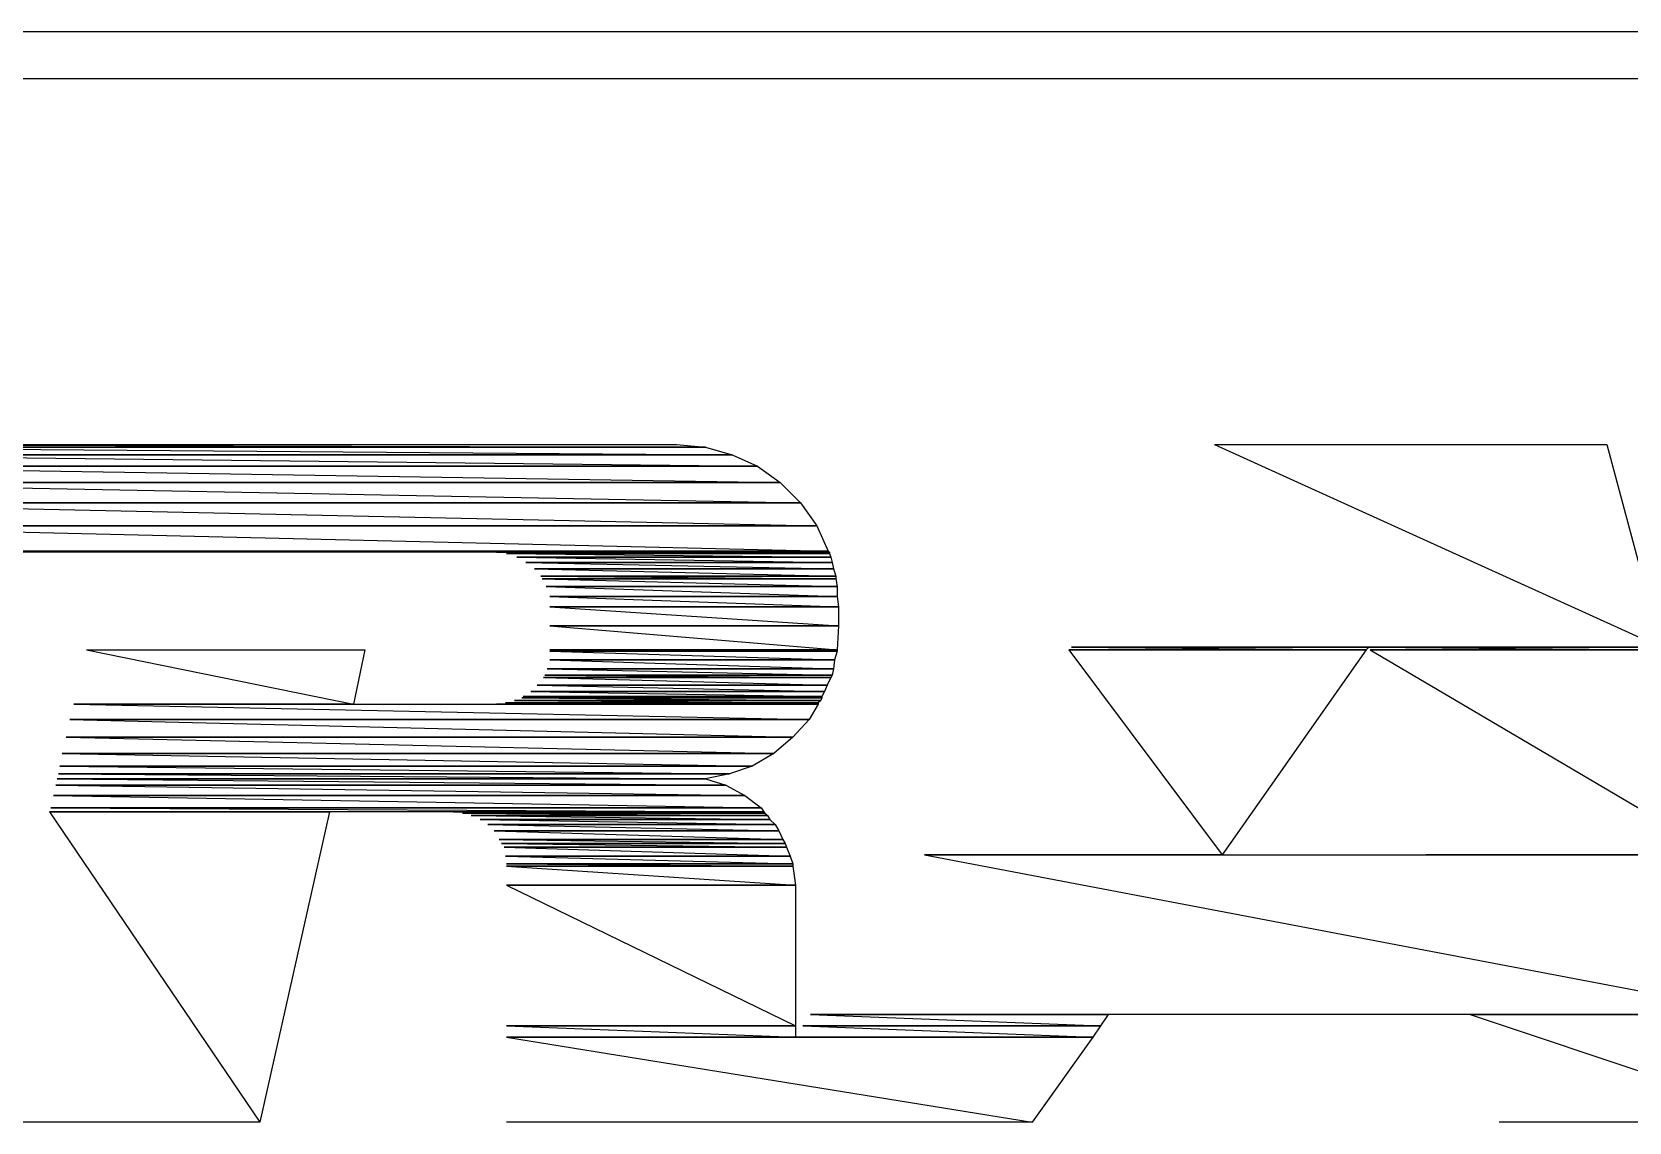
# Model space of a CAD drawing. Header units: millimetres. Extents: x 14 to 201, y 16 to 268.
# Drawn here: x 110.68 to 137.38, y 34.01 to 52.24 of the extents above; entities that cross this region are included whole.
import ezdxf

# ---------------------------------------------------------------- set-up
doc = ezdxf.new("R2010")
doc.units = ezdxf.units.MM
doc.layers.get('0').update_dxf_attribs({"linetype": 'CONTINUOUS'})

msp = doc.modelspace()

# ---------------------------------------------------------------- linework, layer by layer
at = {"color": 0}
for p, q in [((198.121, 52.2386), (17.0174, 52.2386)), ((149.648, 51.4558), (16.214, 51.4558)), ((122.386, 45.1693), (106.109, 45.1693)), ((106.109, 45.1693), (122.809, 44.9792)), ((106.109, 45.1693), (122.386, 45.1693)), ((106.15, 45.339), (121.941, 45.296)), ((106.15, 45.339), (121.455, 45.339)), ((121.941, 45.296), (106.15, 45.296)), ((106.15, 45.296), (122.386, 45.1693)), ((106.15, 45.296), (121.941, 45.296)), ((121.455, 45.339), (121.941, 45.296)), ((121.941, 45.296), (122.386, 45.1693)), ((122.386, 45.1693), (122.809, 44.9792)), ((130.451, 45.339), (137.922, 41.953)), ((130.451, 45.339), (137.011, 45.339)), ((137.011, 45.339), (137.922, 41.953)), ((122.809, 44.9792), (106.066, 44.9792)), ((106.066, 44.9792), (123.19, 44.7036)), ((106.066, 44.9792), (122.809, 44.9792)), ((122.809, 44.9792), (123.19, 44.7036)), ((123.19, 44.7036), (106.003, 44.7036)), ((106.003, 44.7036), (123.529, 44.366)), ((106.003, 44.7036), (123.19, 44.7036)), ((123.19, 44.7036), (123.529, 44.366)), ((123.529, 44.366), (105.94, 44.366)), ((105.94, 44.366), (123.804, 43.9843)), ((105.94, 44.366), (123.529, 44.366)), ((123.529, 44.366), (123.804, 43.9843)), ((123.804, 43.9843), (105.854, 43.9843)), ((105.854, 43.9843), (123.994, 43.561)), ((105.854, 43.9843), (123.804, 43.9843)), ((123.804, 43.9843), (123.994, 43.561)), ((123.994, 43.561), (105.749, 43.561)), ((105.749, 43.561), (124.015, 43.5405)), ((105.749, 43.561), (123.994, 43.561)), ((124.015, 43.5405), (105.749, 43.5405)), ((118.449, 43.5405), (124.015, 43.5183)), ((118.449, 43.5405), (124.015, 43.5405)), ((123.994, 43.561), (124.015, 43.5405)), ((124.015, 43.5405), (124.015, 43.5183)), ((124.015, 43.5183), (118.617, 43.5183)), ((118.617, 43.5183), (124.037, 43.4552)), ((118.617, 43.5183), (124.015, 43.5183)), ((124.037, 43.4552), (118.787, 43.4552)), ((118.787, 43.4552), (124.058, 43.3709)), ((118.787, 43.4552), (124.037, 43.4552)), ((124.058, 43.3709), (118.936, 43.3709)), ((118.936, 43.3709), (124.079, 43.265)), ((118.936, 43.3709), (124.058, 43.3709)), ((124.079, 43.265), (119.083, 43.265)), ((119.083, 43.265), (124.121, 43.138)), ((119.083, 43.265), (124.079, 43.265)), ((124.015, 43.5183), (124.037, 43.4552)), ((124.037, 43.4552), (124.058, 43.3709)), ((124.058, 43.3709), (124.079, 43.265)), ((124.079, 43.265), (124.121, 43.138)), ((124.121, 43.138), (119.189, 43.138)), ((119.189, 43.138), (124.121, 43.0953)), ((119.189, 43.138), (124.121, 43.138)), ((124.121, 43.0953), (119.211, 43.0953)), ((119.211, 43.0953), (124.142, 42.9687)), ((119.211, 43.0953), (124.121, 43.0953)), ((124.121, 43.138), (124.121, 43.0953)), ((124.121, 43.0953), (124.142, 42.9687)), ((124.142, 42.9687), (119.275, 42.9687)), ((119.275, 42.9687), (124.142, 42.799)), ((119.275, 42.9687), (124.142, 42.9687)), ((124.142, 42.799), (119.338, 42.799)), ((119.338, 42.799), (124.164, 42.6297)), ((119.338, 42.799), (124.142, 42.799)), ((124.142, 42.9687), (124.142, 42.799)), ((124.142, 42.799), (124.164, 42.6297)), ((124.164, 42.6297), (119.338, 42.6297)), ((119.338, 42.6297), (124.164, 42.3125)), ((119.338, 42.6297), (124.164, 42.6297)), ((124.164, 42.6297), (124.164, 42.3125)), ((124.164, 42.3125), (119.338, 42.3125)), ((119.338, 42.3125), (124.142, 41.9104)), ((119.338, 42.3125), (124.164, 42.3125)), ((124.164, 42.3125), (124.142, 41.9104)), ((137.922, 41.953), (128.058, 41.953)), ((128.058, 41.953), (132.99, 41.9104)), ((128.058, 41.953), (133.033, 41.953)), ((133.033, 41.953), (132.99, 41.9104)), ((133.033, 41.953), (137.943, 41.9104)), ((133.033, 41.953), (137.922, 41.953)), ((111.591, 41.9104), (116.057, 40.9995)), ((111.591, 41.9104), (116.247, 41.9104)), ((116.247, 41.9104), (116.057, 40.9995)), ((124.142, 41.9104), (119.338, 41.9104)), ((119.338, 41.9104), (124.142, 41.8881)), ((119.338, 41.9104), (124.142, 41.9104)), ((124.142, 41.8881), (119.338, 41.8881)), ((119.338, 41.8881), (124.101, 41.7407)), ((119.338, 41.8881), (124.142, 41.8881)), ((124.101, 41.7407), (119.338, 41.7407)), ((119.338, 41.7407), (124.079, 41.5918)), ((119.338, 41.7407), (124.101, 41.7407)), ((124.101, 41.7407), (124.079, 41.5918)), ((124.142, 41.8881), (124.101, 41.7407)), ((124.142, 41.9104), (124.142, 41.8881)), ((132.99, 41.9104), (128.016, 41.9104)), ((128.016, 41.9104), (130.578, 38.4803)), ((128.016, 41.9104), (132.99, 41.9104)), ((132.99, 41.9104), (130.578, 38.4803)), ((137.943, 41.9104), (133.054, 41.9104)), ((133.054, 41.9104), (138.875, 38.4803)), ((133.054, 41.9104), (137.943, 41.9104)), ((124.037, 41.4443), (119.232, 41.4443)), ((119.232, 41.4443), (123.974, 41.3177)), ((119.232, 41.4443), (124.037, 41.4443)), ((124.058, 41.4874), (119.253, 41.4874)), ((119.253, 41.4874), (124.037, 41.4443)), ((119.253, 41.4874), (124.058, 41.4874)), ((124.079, 41.5918), (119.295, 41.5918)), ((119.295, 41.5918), (124.058, 41.4874)), ((119.295, 41.5918), (124.079, 41.5918)), ((124.037, 41.4443), (123.974, 41.3177)), ((124.058, 41.4874), (124.037, 41.4443)), ((124.079, 41.5918), (124.058, 41.4874)), ((123.888, 41.1261), (118.893, 41.1261)), ((118.893, 41.1261), (123.888, 41.1057)), ((118.893, 41.1261), (123.888, 41.1261)), ((123.931, 41.2115), (119.02, 41.2115)), ((119.02, 41.2115), (123.888, 41.1261)), ((119.02, 41.2115), (123.931, 41.2115)), ((123.974, 41.3177), (119.126, 41.3177)), ((119.126, 41.3177), (123.931, 41.2115)), ((119.126, 41.3177), (123.974, 41.3177)), ((123.931, 41.2115), (123.888, 41.1261)), ((123.888, 41.1261), (123.888, 41.1057)), ((123.974, 41.3177), (123.931, 41.2115)), ((116.057, 40.9995), (111.379, 40.9995)), ((111.379, 40.9995), (123.676, 40.7458)), ((111.379, 40.9995), (123.825, 40.9995)), ((123.825, 40.9995), (118.449, 40.9995)), ((123.825, 41.0214), (118.597, 41.0214)), ((118.597, 41.0214), (123.825, 40.9995)), ((118.597, 41.0214), (123.825, 41.0214)), ((123.868, 41.0626), (118.746, 41.0626)), ((118.746, 41.0626), (123.825, 41.0214)), ((118.746, 41.0626), (123.868, 41.0626)), ((123.888, 41.1057), (118.872, 41.1057)), ((118.872, 41.1057), (123.868, 41.0626)), ((118.872, 41.1057), (123.888, 41.1057)), ((123.825, 40.9995), (123.676, 40.7458)), ((123.868, 41.0626), (123.825, 41.0214)), ((123.825, 41.0214), (123.825, 40.9995)), ((123.888, 41.1057), (123.868, 41.0626)), ((123.676, 40.7458), (111.315, 40.7458)), ((111.315, 40.7458), (123.402, 40.4495)), ((111.315, 40.7458), (123.676, 40.7458)), ((123.676, 40.7458), (123.402, 40.4495)), ((123.402, 40.4495), (111.252, 40.4495)), ((111.252, 40.4495), (123.083, 40.174)), ((111.252, 40.4495), (123.402, 40.4495)), ((123.402, 40.4495), (123.083, 40.174)), ((123.083, 40.174), (111.188, 40.174)), ((111.188, 40.174), (122.724, 39.963)), ((111.188, 40.174), (123.083, 40.174)), ((123.083, 40.174), (122.724, 39.963)), ((122.344, 39.8364), (111.125, 39.8364)), ((111.125, 39.8364), (121.941, 39.751)), ((111.125, 39.8364), (122.344, 39.8364)), ((122.724, 39.963), (111.146, 39.963)), ((111.146, 39.963), (122.344, 39.8364)), ((111.146, 39.963), (122.724, 39.963)), ((122.344, 39.8364), (121.941, 39.751)), ((122.724, 39.963), (122.344, 39.8364)), ((122.28, 39.6448), (111.082, 39.6448)), ((111.082, 39.6448), (122.597, 39.4751)), ((111.082, 39.6448), (122.28, 39.6448)), ((121.941, 39.751), (111.104, 39.751)), ((111.104, 39.751), (122.28, 39.6448)), ((111.104, 39.751), (121.941, 39.751)), ((121.941, 39.751), (122.28, 39.6448)), ((122.28, 39.6448), (122.597, 39.4751)), ((122.873, 39.2645), (110.998, 39.2645)), ((110.998, 39.2645), (122.916, 39.201)), ((110.998, 39.2645), (122.873, 39.2645)), ((122.597, 39.4751), (111.041, 39.4751)), ((111.041, 39.4751), (122.873, 39.2645)), ((111.041, 39.4751), (122.597, 39.4751)), ((122.597, 39.4751), (122.873, 39.2645)), ((122.873, 39.2645), (122.916, 39.201)), ((122.916, 39.201), (110.976, 39.201)), ((110.976, 39.201), (114.49, 34.0141)), ((110.976, 39.201), (115.655, 39.201)), ((115.655, 39.201), (114.49, 34.0141)), ((117.729, 39.201), (122.936, 39.1791)), ((117.729, 39.201), (122.916, 39.201)), ((122.936, 39.1791), (117.878, 39.1791)), ((117.878, 39.1791), (122.979, 39.1375)), ((117.878, 39.1791), (122.936, 39.1791)), ((122.979, 39.1375), (118.025, 39.1375)), ((118.025, 39.1375), (123.02, 39.0744)), ((118.025, 39.1375), (122.979, 39.1375)), ((123.02, 39.0744), (118.174, 39.0744)), ((118.174, 39.0744), (123.106, 38.989)), ((118.174, 39.0744), (123.02, 39.0744)), ((123.106, 38.989), (118.3, 38.989)), ((118.3, 38.989), (123.106, 38.989)), ((118.3, 38.989), (123.106, 38.989)), ((118.3, 38.989), (123.169, 38.8828)), ((118.3, 38.989), (123.106, 38.989)), ((122.916, 39.201), (122.936, 39.1791)), ((122.936, 39.1791), (122.979, 39.1375)), ((122.979, 39.1375), (123.02, 39.0744)), ((123.02, 39.0744), (123.106, 38.989)), ((123.106, 38.989), (123.169, 38.8828)), ((123.169, 38.8828), (118.407, 38.8828)), ((118.407, 38.8828), (123.232, 38.7354)), ((118.407, 38.8828), (123.169, 38.8828)), ((123.232, 38.7354), (118.491, 38.7354)), ((118.491, 38.7354), (123.275, 38.6719)), ((118.491, 38.7354), (123.232, 38.7354)), ((123.169, 38.8828), (123.232, 38.7354)), ((123.232, 38.7354), (123.275, 38.6719)), ((123.275, 38.6719), (118.533, 38.6719)), ((118.533, 38.6719), (123.296, 38.6084)), ((118.533, 38.6719), (123.275, 38.6719)), ((123.296, 38.6084), (118.576, 38.6084)), ((118.576, 38.6084), (123.359, 38.4598)), ((118.576, 38.6084), (123.296, 38.6084)), ((123.359, 38.4598), (118.597, 38.4598)), ((118.597, 38.4598), (123.402, 38.3328)), ((118.597, 38.4598), (123.359, 38.4598)), ((123.275, 38.6719), (123.296, 38.6084)), ((123.296, 38.6084), (123.359, 38.4598)), ((123.359, 38.4598), (123.402, 38.3328)), ((130.578, 38.4803), (125.603, 38.4803)), ((125.603, 38.4803), (139.616, 35.814)), ((125.603, 38.4803), (138.875, 38.4803)), ((138.875, 38.4803), (133.985, 38.4803)), ((123.402, 38.3328), (118.617, 38.3328)), ((118.617, 38.3328), (123.402, 38.2901)), ((118.617, 38.3328), (123.402, 38.3328)), ((123.402, 38.2901), (118.617, 38.2901)), ((118.617, 38.2901), (123.445, 37.9734)), ((118.617, 38.2901), (123.402, 38.2901)), ((123.402, 38.3328), (123.402, 38.2901)), ((123.402, 38.2901), (123.445, 37.9734)), ((123.445, 37.9734), (118.617, 37.9734)), ((118.617, 37.9734), (123.445, 35.6235)), ((118.617, 37.9734), (123.445, 37.9734)), ((123.445, 37.9734), (123.445, 35.6235)), ((139.616, 35.814), (123.698, 35.814)), ((123.698, 35.814), (128.545, 35.6235)), ((123.698, 35.814), (128.671, 35.814)), ((128.671, 35.814), (128.545, 35.6235)), ((134.725, 35.814), (140.103, 34.0141)), ((134.725, 35.814), (139.616, 35.814)), ((123.445, 35.6235), (118.617, 35.6235)), ((118.617, 35.6235), (123.445, 35.4334)), ((118.617, 35.6235), (123.445, 35.6235)), ((123.445, 35.6235), (123.445, 35.4334)), ((128.545, 35.6235), (123.571, 35.6235)), ((123.571, 35.6235), (128.418, 35.4334)), ((123.571, 35.6235), (128.545, 35.6235)), ((128.545, 35.6235), (128.418, 35.4334)), ((123.445, 35.4334), (118.617, 35.4334)), ((118.617, 35.4334), (127.403, 34.0141)), ((118.617, 35.4334), (128.418, 35.4334)), ((128.418, 35.4334), (123.445, 35.4334)), ((128.418, 35.4334), (127.403, 34.0141)), ((114.49, 34.0141), (109.813, 34.0141)), ((127.403, 34.0141), (118.617, 34.0141)), ((140.103, 34.0141), (135.213, 34.0141))]:
    msp.add_line(p, q, dxfattribs=at)

doc.saveas('drawing.dxf')
